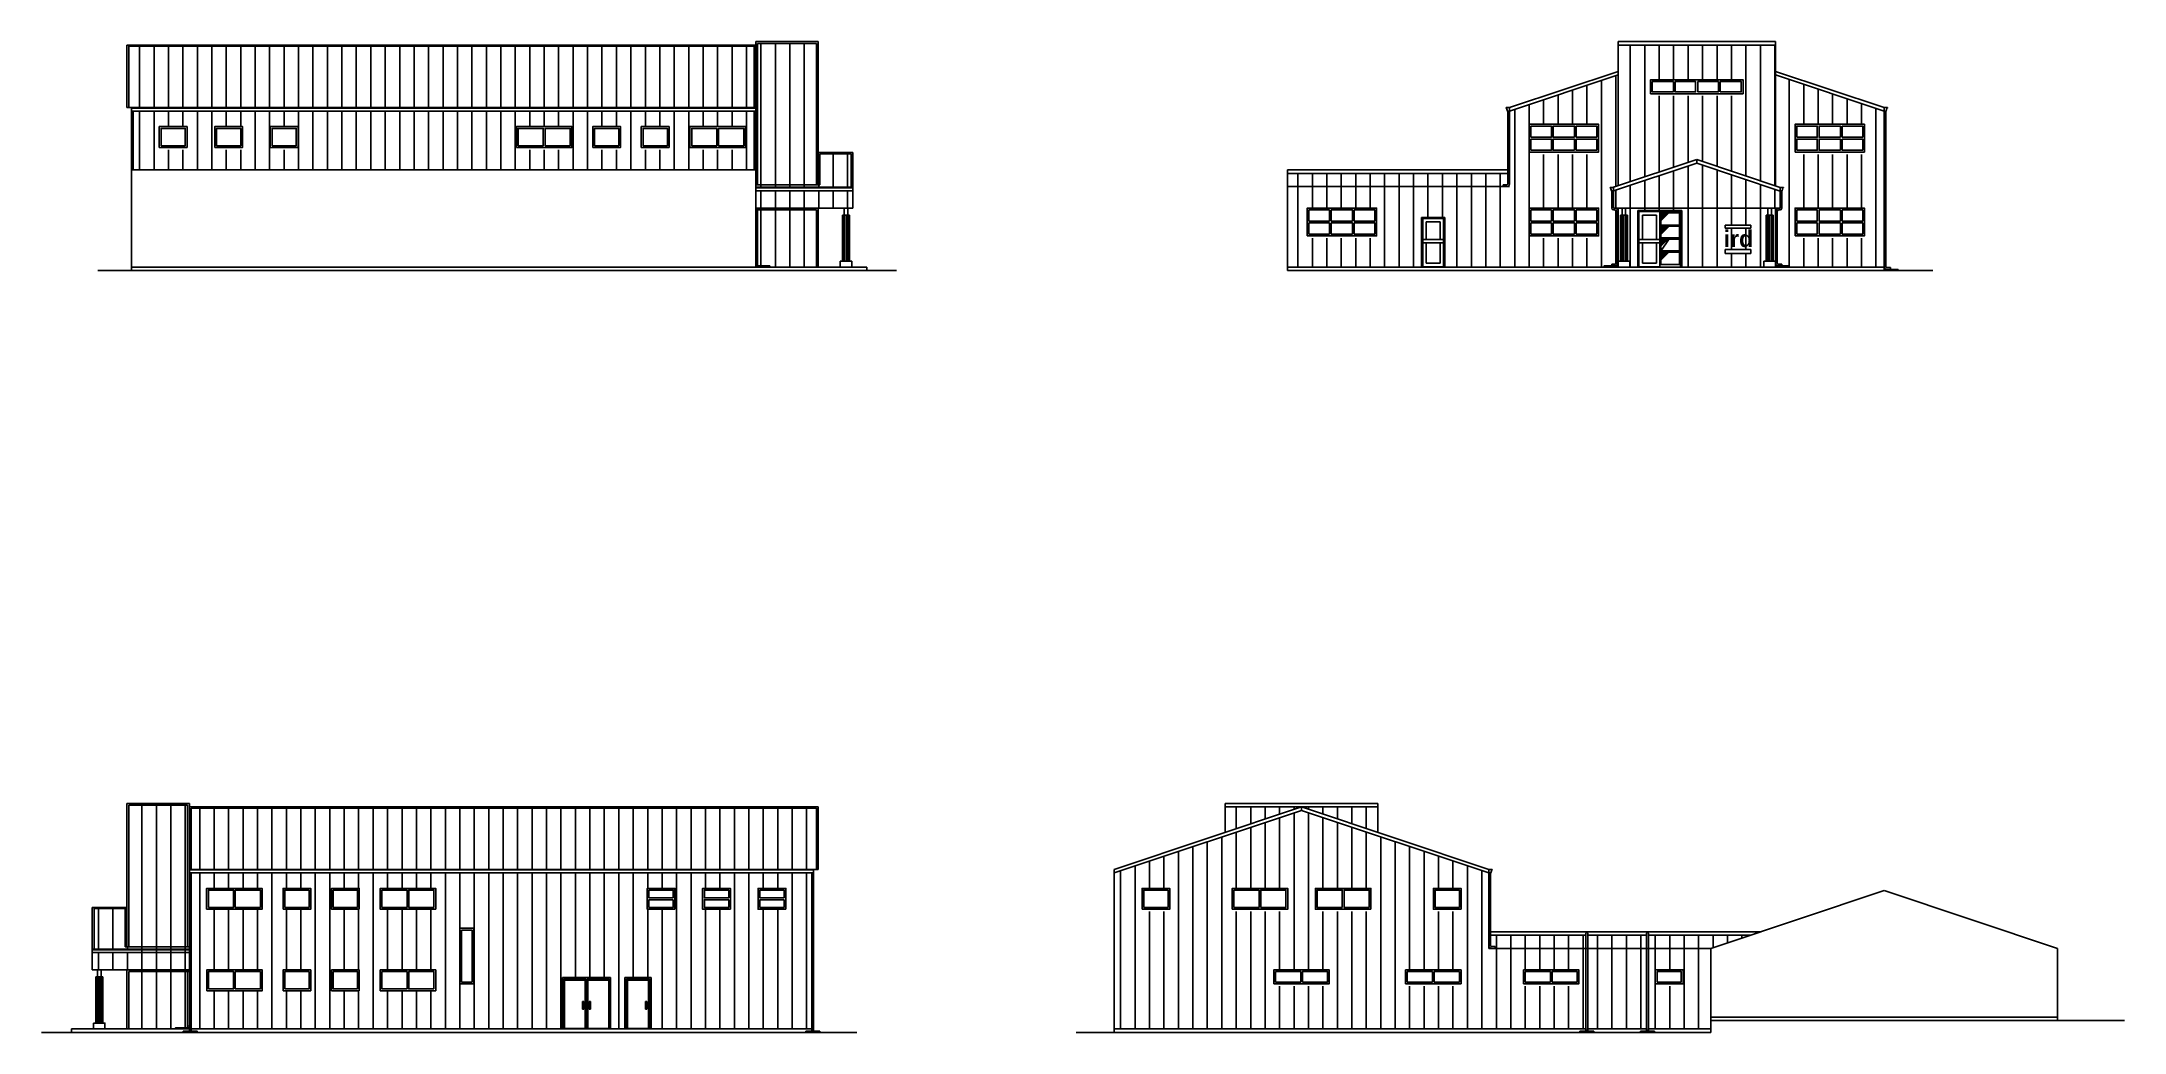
# Model space of a CAD drawing. Header units: inches. Extents: x 109 to 3712, y 122 to 1836.
import ezdxf

# ---------------------------------------------------------------- set-up
doc = ezdxf.new("R2010")
doc.units = ezdxf.units.IN
doc.header["$LTSCALE"] = 96
doc.header["$MEASUREMENT"] = 0
doc.linetypes.add('HIDDEN', pattern=[0.375, 0.25, -0.125])
for name, color, linetype in [('Arch_Detail_Door', 140, 'CONTINUOUS'), ('Elevation_Cladding', 150, 'CONTINUOUS'), ('Elevation_Flashing', 131, 'CONTINUOUS'), ('Elevation_GB', 41, 'CONTINUOUS'), ('Elevation_Post', 20, 'CONTINUOUS'), ('Elevation_Trim', 1, 'CONTINUOUS'), ('Floor_Plan_Downspout', 21, 'CONTINUOUS'), ('Floor_Plan_SplashGuard', 22, 'CONTINUOUS'), ('LAYER251A', 251, 'CONTINUOUS'), ('WALLS', 71, 'CONTINUOUS')]:
    doc.layers.add(name, color=color, linetype=linetype)
doc.styles.add('SANSSERIFBOLD', font='sanssb__.ttf')
pattern_1 = [(90, (2382.15, 833.675), (-25, 2e-15), [])]
pattern_2 = [(90, (1003.11, 2151.546), (-25, 2e-15), [])]
pattern_3 = [(90, (2675.38, 1862.413), (-25, 2e-15), [])]

msp = doc.modelspace()

# ---------------------------------------------------------------- hatches: boundary and pattern name
at = {"layer": 'Elevation_Cladding'}
h = msp.add_hatch(dxfattribs=at)
h.set_pattern_fill('LINE,_O', color=256, scale=200, angle=90)
h.set_pattern_definition(pattern_2)
h.paths.add_polyline_path([(259.3, 1827.9), (1341.3, 1827.9), (1341.3, 1721.9), (259.3, 1721.9)])
h = msp.add_hatch(dxfattribs=at)
h.set_pattern_fill('LINE,_O', color=256, scale=200, angle=90)
h.set_pattern_definition(pattern_2)
h.paths.add_polyline_path([(1449.3, 1832.9), (1347.3, 1832.9), (1347.3, 1587.9), (1449.3, 1587.9)])
h = msp.add_hatch(dxfattribs=at)
h.set_pattern_fill('LINE,_O', color=256, scale=200, angle=90)
h.set_pattern_definition(pattern_1)
h.paths.add_polyline_path([(3108.2, 1829.9), (2836.2, 1829.9), (2836.2, 1586.5), (2972.1, 1631.8), (3108.2, 1586.4)])
h.paths.add_polyline_path([(3052.2, 1769.9), (3052.2, 1745.9), (3052.2, 1741.9), (2892.2, 1741.9), (2892.2, 1745.9), (2892.2, 1769.9)], flags=16)
h.paths.add_polyline_path([(3009.7, 1766.9), (3009.7, 1748.9), (2974.2, 1748.9), (2974.2, 1766.9)], flags=0)
h.paths.add_polyline_path([(3012.7, 1766.9), (3049.2, 1766.9), (3049.2, 1748.9), (3012.7, 1748.9)], flags=0)
h.paths.add_polyline_path([(2970.2, 1766.9), (2970.2, 1748.9), (2934.7, 1748.9), (2934.7, 1766.9)], flags=0)
h.paths.add_polyline_path([(2931.7, 1766.9), (2931.7, 1748.9), (2895.2, 1748.9), (2895.2, 1766.9)], flags=0)
h = msp.add_hatch(dxfattribs=at)
h.set_pattern_fill('LINE,_O', color=256, scale=200, angle=90)
h.set_pattern_definition(pattern_1)
h.paths.add_polyline_path([(2836.2, 1778.2), (2648.2, 1715.6), (2648.2, 1613.9), (2648.2, 1607.9), (2648.2, 1585.1), (2264.2, 1585.1), (2264.2, 1445.9), (2496.2, 1445.9), (2496.2, 1531.9), (2536.2, 1531.9), (2536.2, 1445.9), (2811.9, 1445.9), (2811.9, 1447.9), (2825.1, 1447.9), (2825.1, 1450.9), (2831.1, 1450.9, 0.414214), (2833.1, 1452.9), (2833.1, 1541.9, 0.414214), (2830.1, 1544.9), (2828.1, 1544.9, -0.414214), (2825.1, 1547.9), (2825.1, 1577.7), (2824.6, 1577.7), (2823.1, 1582.8), (2822.1, 1582.8), (2822.1, 1583.8), (2827.9, 1583.8), (2836.2, 1586.5)])
h.paths.add_polyline_path([(2802.2, 1692.9), (2802.2, 1644.9), (2802.2, 1640.9), (2682.2, 1640.9), (2682.2, 1644.9), (2682.2, 1692.9)], flags=16)
h.paths.add_polyline_path([(2799.2, 1689.9), (2799.2, 1670.4), (2763.7, 1670.4), (2763.7, 1689.9)], flags=0)
h.paths.add_polyline_path([(2760.7, 1689.9), (2760.7, 1670.4), (2723.7, 1670.4), (2723.7, 1689.9)], flags=0)
h.paths.add_polyline_path([(2799.2, 1667.4), (2799.2, 1647.9), (2763.7, 1647.9), (2763.7, 1667.4)], flags=0)
h.paths.add_polyline_path([(2760.7, 1667.4), (2760.7, 1647.9), (2723.7, 1647.9), (2723.7, 1667.4)], flags=0)
h.paths.add_polyline_path([(2720.7, 1689.9), (2720.7, 1670.4), (2685.2, 1670.4), (2685.2, 1689.9)], flags=0)
h.paths.add_polyline_path([(2720.7, 1667.4), (2720.7, 1647.9), (2685.2, 1647.9), (2685.2, 1667.4)], flags=0)
h.paths.add_polyline_path([(2802.2, 1547.9), (2802.2, 1499.9), (2802.2, 1495.9), (2682.2, 1495.9), (2682.2, 1499.9), (2682.2, 1547.9)], flags=16)
h.paths.add_polyline_path([(2799.2, 1544.9), (2799.2, 1525.4), (2763.7, 1525.4), (2763.7, 1544.9)], flags=0)
h.paths.add_polyline_path([(2760.7, 1544.9), (2760.7, 1525.4), (2723.7, 1525.4), (2723.7, 1544.9)], flags=0)
h.paths.add_polyline_path([(2720.7, 1544.9), (2720.7, 1525.4), (2685.2, 1525.4), (2685.2, 1544.9)], flags=0)
h.paths.add_polyline_path([(2799.2, 1522.4), (2799.2, 1502.9), (2763.7, 1502.9), (2763.7, 1522.4)], flags=0)
h.paths.add_polyline_path([(2760.7, 1522.4), (2760.7, 1502.9), (2723.7, 1502.9), (2723.7, 1522.4)], flags=0)
h.paths.add_polyline_path([(2720.7, 1522.4), (2720.7, 1502.9), (2685.2, 1502.9), (2685.2, 1522.4)], flags=0)
h.paths.add_polyline_path([(2418.2, 1547.9), (2418.2, 1499.9), (2418.2, 1495.9), (2298.2, 1495.9), (2298.2, 1499.9), (2298.2, 1547.9)], flags=16)
h.paths.add_polyline_path([(2415.2, 1544.9), (2415.2, 1525.4), (2379.7, 1525.4), (2379.7, 1544.9)], flags=0)
h.paths.add_polyline_path([(2415.2, 1522.4), (2415.2, 1502.9), (2379.7, 1502.9), (2379.7, 1522.4)], flags=0)
h.paths.add_polyline_path([(2376.7, 1544.9), (2376.7, 1525.4), (2339.7, 1525.4), (2339.7, 1544.9)], flags=0)
h.paths.add_polyline_path([(2376.7, 1522.4), (2376.7, 1502.9), (2339.7, 1502.9), (2339.7, 1522.4)], flags=0)
h.paths.add_polyline_path([(2336.7, 1544.9), (2336.7, 1525.4), (2301.2, 1525.4), (2301.2, 1544.9)], flags=0)
h.paths.add_polyline_path([(2336.7, 1522.4), (2336.7, 1502.9), (2301.2, 1502.9), (2301.2, 1522.4)], flags=0)
h.paths.add_polyline_path([(2648.2, 1607.9), (2264.2, 1607.9), (2264.2, 1585.1), (2648.2, 1585.1)], flags=16)
h = msp.add_hatch(dxfattribs=at)
h.set_pattern_fill('LINE,_O', color=256, scale=200, angle=90)
h.set_pattern_definition(pattern_1)
h.paths.add_polyline_path([(3296.2, 1715.6), (3108.2, 1778.2), (3108.2, 1568.4), (3116.2, 1565.8), (3122.2, 1565.8), (3122.2, 1564.8), (3121.2, 1564.8), (3119.8, 1559.7), (3119.2, 1559.7), (3119.2, 1541.9, -0.414214), (3116.2, 1538.9), (3114.2, 1538.9, 0.414214), (3111.2, 1535.9), (3111.2, 1452.9, 0.414214), (3113.2, 1450.9), (3119.2, 1450.9), (3119.2, 1447.9), (3132.2, 1447.9), (3132.2, 1445.9), (3296.2, 1445.9)])
h.paths.add_polyline_path([(3262.2, 1547.9), (3262.2, 1499.9), (3262.2, 1495.9), (3142.2, 1495.9), (3142.2, 1499.9), (3142.2, 1547.9)], flags=16)
h.paths.add_polyline_path([(3220.7, 1544.9), (3220.7, 1525.4), (3183.7, 1525.4), (3183.7, 1544.9)], flags=0)
h.paths.add_polyline_path([(3223.7, 1544.9), (3259.2, 1544.9), (3259.2, 1525.4), (3223.7, 1525.4)], flags=0)
h.paths.add_polyline_path([(3180.7, 1544.9), (3180.7, 1525.4), (3145.2, 1525.4), (3145.2, 1544.9)], flags=0)
h.paths.add_polyline_path([(3142.2, 1640.9), (3142.2, 1644.9), (3142.2, 1692.9), (3262.2, 1692.9), (3262.2, 1644.9), (3262.2, 1640.9)], flags=16)
h.paths.add_polyline_path([(3220.7, 1522.4), (3220.7, 1502.9), (3183.7, 1502.9), (3183.7, 1522.4)], flags=0)
h.paths.add_polyline_path([(3183.7, 1647.9), (3183.7, 1667.4), (3220.7, 1667.4), (3220.7, 1647.9)], flags=0)
h.paths.add_polyline_path([(3223.7, 1522.4), (3259.2, 1522.4), (3259.2, 1502.9), (3223.7, 1502.9)], flags=0)
h.paths.add_polyline_path([(3223.7, 1647.9), (3223.7, 1667.4), (3259.2, 1667.4), (3259.2, 1647.9)], flags=0)
h.paths.add_polyline_path([(3180.7, 1522.4), (3180.7, 1502.9), (3145.2, 1502.9), (3145.2, 1522.4)], flags=0)
h.paths.add_polyline_path([(3180.7, 1647.9), (3145.2, 1647.9), (3145.2, 1667.4), (3180.7, 1667.4)], flags=0)
h.paths.add_polyline_path([(3183.7, 1670.4), (3183.7, 1689.9), (3220.7, 1689.9), (3220.7, 1670.4)], flags=0)
h.paths.add_polyline_path([(3223.7, 1670.4), (3223.7, 1689.9), (3259.2, 1689.9), (3259.2, 1670.4)], flags=0)
h.paths.add_polyline_path([(3180.7, 1670.4), (3145.2, 1670.4), (3145.2, 1689.9), (3180.7, 1689.9)], flags=0)
h = msp.add_hatch(dxfattribs=at)
h.set_pattern_fill('LINE,_O', color=256, scale=200, angle=90)
h.set_pattern_definition(pattern_2)
h.paths.add_polyline_path([(1341.3, 1715.9), (267.3, 1715.9), (267.3, 1613.9), (1342.8, 1613.9, -0.414214), (1341.3, 1615.4)])
h.paths.add_polyline_path([(930.1, 1652.9), (930.1, 1688.9), (1026.1, 1688.9), (1026.1, 1652.9), (1026.1, 1648.9), (930.1, 1648.9)], flags=16)
h.paths.add_polyline_path([(933.1, 1655.9), (933.1, 1685.9), (976.6, 1685.9), (976.6, 1655.9)], flags=0)
h.paths.add_polyline_path([(552.3, 1648.9), (504.3, 1648.9), (504.3, 1652.9), (504.3, 1688.9), (552.3, 1688.9), (552.3, 1652.9)], flags=16)
h.paths.add_polyline_path([(549.3, 1655.9), (507.3, 1655.9), (507.3, 1685.9), (549.3, 1685.9)], flags=0)
h.paths.add_polyline_path([(979.6, 1655.9), (979.6, 1685.9), (1023.1, 1685.9), (1023.1, 1655.9)], flags=0)
h.paths.add_polyline_path([(456.3, 1648.9), (408.3, 1648.9), (408.3, 1652.9), (408.3, 1688.9), (456.3, 1688.9), (456.3, 1652.9)], flags=16)
h.paths.add_polyline_path([(453.3, 1655.9), (411.3, 1655.9), (411.3, 1685.9), (453.3, 1685.9)], flags=0)
h.paths.add_polyline_path([(1062.2, 1652.9), (1062.2, 1688.9), (1110.2, 1688.9), (1110.2, 1652.9), (1110.2, 1648.9), (1062.2, 1648.9)], flags=16)
h.paths.add_polyline_path([(1065.2, 1655.9), (1065.2, 1685.9), (1107.2, 1685.9), (1107.2, 1655.9)], flags=0)
h.paths.add_polyline_path([(360.3, 1648.9), (312.3, 1648.9), (312.3, 1652.9), (312.3, 1688.9), (360.3, 1688.9), (360.3, 1652.9)], flags=16)
h.paths.add_polyline_path([(357.3, 1655.9), (315.3, 1655.9), (315.3, 1685.9), (357.3, 1685.9)], flags=0)
h.paths.add_polyline_path([(1146.2, 1652.9), (1146.2, 1688.9), (1194.2, 1688.9), (1194.2, 1652.9), (1194.2, 1648.9), (1146.2, 1648.9)], flags=16)
h.paths.add_polyline_path([(1149.2, 1655.9), (1149.2, 1685.9), (1191.2, 1685.9), (1191.2, 1655.9)], flags=0)
h.paths.add_polyline_path([(1230.3, 1652.9), (1230.3, 1688.9), (1326.3, 1688.9), (1326.3, 1652.9), (1326.3, 1648.9), (1230.3, 1648.9)], flags=16)
h.paths.add_polyline_path([(1233.3, 1655.9), (1233.3, 1685.9), (1276.8, 1685.9), (1276.8, 1655.9)], flags=0)
h.paths.add_polyline_path([(1279.8, 1655.9), (1279.8, 1685.9), (1323.3, 1685.9), (1323.3, 1655.9)], flags=0)
h = msp.add_hatch(dxfattribs=at)
h.set_pattern_fill('LINE,_O', color=256, scale=200, angle=90)
h.set_pattern_definition(pattern_2)
h.paths.add_polyline_path([(1455.3, 1587.9), (1452.3, 1587.9), (1344.3, 1587.9), (1344.3, 1583.9), (1509.3, 1583.9), (1509.3, 1641.9), (1455.3, 1641.9)])
h = msp.add_hatch(dxfattribs=at)
h.set_pattern_fill('LINE,_O', color=256, scale=200, angle=90)
h.set_pattern_definition(pattern_1)
h.paths.add_polyline_path([(2972.1, 1625.5), (2828.2, 1577.6), (2828.2, 1547.9), (3116.2, 1547.9), (3116.2, 1577.4)])
h = msp.add_hatch(dxfattribs=at)
h.set_pattern_fill('LINE,_O', color=256, scale=200, angle=90)
h.set_pattern_definition(pattern_2)
h.paths.add_polyline_path([(1512.3, 1547.9), (1512.3, 1577.9), (1344.3, 1577.9), (1344.3, 1547.9)])
h = msp.add_hatch(dxfattribs=at)
h.set_pattern_fill('LINE,_O', color=256, scale=200, angle=90)
h.set_pattern_definition(pattern_2)
h.paths.add_polyline_path([(1347.3, 1544.9), (1347.3, 1449.4, -0.414214), (1345.8, 1447.9), (1368.3, 1447.9), (1368.3, 1445.9), (1449.3, 1445.9), (1449.3, 1544.9)])
h = msp.add_hatch(dxfattribs=at)
h.set_pattern_fill('LINE,_O', color=256, scale=200, angle=90)
h.set_pattern_definition(pattern_1)
h.paths.add_polyline_path([(3092.2, 1529.9), (3095.3, 1529.9), (3095.3, 1547.9), (2849.1, 1547.9), (2849.1, 1529.9), (2852.2, 1529.9), (2852.2, 1455.9), (2856.2, 1455.9), (2856.2, 1445.9), (2870.2, 1445.9), (2870.2, 1543.9), (2946.2, 1543.9), (2946.2, 1445.9), (3088.2, 1445.9), (3088.2, 1455.9), (3092.2, 1455.9)])
h.paths.add_polyline_path([(3021.1, 1518.3), (3065.9, 1518.3), (3065.9, 1513.4), (3021.1, 1513.4)], flags=16)
h.paths.add_polyline_path([(3021.5, 1476.3), (3065.9, 1476.3), (3065.9, 1469.5), (3021.5, 1469.5)], flags=16)
h.paths.add_polyline_path([(3011, 1472.2), (3076.4, 1472.2), (3076.4, 1516.8), (3011, 1516.8)], flags=24)
h = msp.add_hatch(dxfattribs=at)
h.set_pattern_fill('LINE,_O', color=256, scale=200, angle=90)
h.set_pattern_definition(pattern_1)
h.paths.add_polyline_path([(361.3, 515), (259.3, 515), (259.3, 252), (361.3, 252)])
h = msp.add_hatch(dxfattribs=at)
h.set_pattern_fill('LINE,_O', color=256, scale=200, angle=90)
h.set_pattern_definition(pattern_1)
h.paths.add_polyline_path([(1449.3, 510), (367.3, 510), (367.3, 404), (1449.3, 404)])
h = msp.add_hatch(dxfattribs=at)
h.set_pattern_fill('LINE,_O', color=256, scale=200, angle=90)
h.set_pattern_definition(pattern_3)
h.paths.add_polyline_path([(2612.4, 267.3), (2612.4, 290), (2612.4, 296), (2612.4, 397.7), (2288.4, 505.7), (1964.4, 397.7), (1964.4, 128), (2996.4, 128), (2996.4, 267.3)])
h.paths.add_polyline_path([(2900.4, 206), (2900.4, 230), (2948.4, 230), (2948.4, 206), (2948.4, 202), (2900.4, 202)], flags=16)
h.paths.add_polyline_path([(2768.4, 206), (2768.4, 202), (2672.4, 202), (2672.4, 206), (2672.4, 230), (2768.4, 230)], flags=16)
h.paths.add_polyline_path([(2903.4, 209), (2903.4, 227), (2945.4, 227), (2945.4, 209)], flags=0)
h.paths.add_polyline_path([(2765.4, 209), (2721.9, 209), (2675.4, 209), (2675.4, 227), (2718.9, 227), (2765.4, 227)], flags=0)
h.paths.add_polyline_path([(2564.4, 206), (2564.4, 202), (2468.4, 202), (2468.4, 206), (2468.4, 230), (2564.4, 230)], flags=16)
h.paths.add_polyline_path([(2561.4, 209), (2517.9, 209), (2471.4, 209), (2471.4, 227), (2514.9, 227), (2561.4, 227)], flags=0)
h.paths.add_polyline_path([(2564.4, 331), (2516.4, 331), (2516.4, 335), (2516.4, 371), (2564.4, 371), (2564.4, 335)], flags=16)
h.paths.add_polyline_path([(2561.4, 338), (2519.4, 338), (2519.4, 368), (2561.4, 368)], flags=0)
h.paths.add_polyline_path([(2408.4, 331), (2312.4, 331), (2312.4, 335), (2312.4, 371), (2408.4, 371), (2408.4, 335)], flags=16)
h.paths.add_polyline_path([(2405.4, 338), (2361.9, 338), (2315.4, 338), (2315.4, 368), (2358.9, 368), (2405.4, 368)], flags=0)
h.paths.add_polyline_path([(2336.4, 206), (2336.4, 202), (2240.4, 202), (2240.4, 206), (2240.4, 230), (2336.4, 230)], flags=16)
h.paths.add_polyline_path([(2333.4, 209), (2289.9, 209), (2243.4, 209), (2243.4, 227), (2286.9, 227), (2333.4, 227)], flags=0)
h.paths.add_polyline_path([(2264.4, 331), (2168.4, 331), (2168.4, 335), (2168.4, 371), (2264.4, 371), (2264.4, 335)], flags=16)
h.paths.add_polyline_path([(2261.4, 338), (2217.9, 338), (2171.4, 338), (2171.4, 368), (2214.9, 368), (2261.4, 368)], flags=0)
h.paths.add_polyline_path([(2060.4, 331), (2012.4, 331), (2012.4, 335), (2012.4, 371), (2060.4, 371), (2060.4, 335)], flags=16)
h.paths.add_polyline_path([(2057.4, 338), (2015.4, 338), (2015.4, 368), (2057.4, 368)], flags=0)
h.paths.add_polyline_path([(2996.4, 267.3), (3064.7, 290), (2612.4, 290), (2612.4, 267.3)])
h = msp.add_hatch(dxfattribs=at)
h.set_pattern_fill('LINE,_O', color=256, scale=200, angle=90)
h.set_pattern_definition(pattern_3)
h.paths.add_polyline_path([(2288.4, 512), (2420.4, 468), (2420.4, 512)])
h.paths.add_polyline_path([(2156.4, 512), (2156.4, 468), (2288.4, 512)])
h = msp.add_hatch(dxfattribs=at)
h.set_pattern_fill('LINE,_O', color=256, scale=200, angle=90)
h.set_pattern_definition(pattern_1)
h.paths.add_polyline_path([(367.3, 398), (367.3, 128), (1009.8, 128), (1009.8, 216.8), (1093, 216.8), (1093, 128), (1117.8, 128), (1117.8, 216.8), (1163, 216.8), (1163, 128), (1441.3, 128), (1441.3, 398)])
h.paths.add_polyline_path([(856.3, 302), (856.3, 206), (832.3, 206), (832.3, 302)], flags=16)
h.paths.add_polyline_path([(853.3, 299), (853.3, 209), (835.3, 209), (835.3, 299)], flags=0)
h.paths.add_polyline_path([(790.4, 335), (694.4, 335), (694.4, 371), (790.4, 371)], flags=16)
h.paths.add_polyline_path([(787.4, 338), (743.9, 338), (743.9, 368), (787.4, 368)], flags=0)
h.paths.add_polyline_path([(740.9, 338), (697.4, 338), (697.4, 368), (740.9, 368)], flags=0)
h.paths.add_polyline_path([(790.4, 230), (790.4, 194), (694.4, 194), (694.4, 230)], flags=16)
h.paths.add_polyline_path([(787.4, 227), (787.4, 197), (743.9, 197), (743.9, 227)], flags=0)
h.paths.add_polyline_path([(740.9, 227), (740.9, 197), (697.4, 197), (697.4, 227)], flags=0)
h.paths.add_polyline_path([(658.3, 335), (610.3, 335), (610.3, 371), (658.3, 371)], flags=16)
h.paths.add_polyline_path([(655.3, 338), (613.3, 338), (613.3, 368), (655.3, 368)], flags=0)
h.paths.add_polyline_path([(658.3, 230), (658.3, 194), (610.3, 194), (610.3, 230)], flags=16)
h.paths.add_polyline_path([(655.3, 227), (655.3, 197), (613.3, 197), (613.3, 227)], flags=0)
h.paths.add_polyline_path([(574.3, 335), (526.3, 335), (526.3, 371), (574.3, 371)], flags=16)
h.paths.add_polyline_path([(571.3, 338), (529.3, 338), (529.3, 368), (571.3, 368)], flags=0)
h.paths.add_polyline_path([(1156.3, 335), (1156.3, 371), (1204.3, 371), (1204.3, 335)], flags=16)
h.paths.add_polyline_path([(1159.3, 338), (1159.3, 351.5), (1201.3, 351.5), (1201.3, 338)], flags=0)
h.paths.add_polyline_path([(1159.3, 354.5), (1159.3, 368), (1201.3, 368), (1201.3, 354.5)], flags=0)
h.paths.add_polyline_path([(574.3, 230), (574.3, 194), (526.3, 194), (526.3, 230)], flags=16)
h.paths.add_polyline_path([(571.3, 227), (571.3, 197), (529.3, 197), (529.3, 227)], flags=0)
h.paths.add_polyline_path([(490.2, 335), (394.2, 335), (394.2, 371), (490.2, 371)], flags=16)
h.paths.add_polyline_path([(487.2, 338), (443.7, 338), (443.7, 368), (487.2, 368)], flags=0)
h.paths.add_polyline_path([(490.3, 230), (490.3, 194), (394.3, 194), (394.3, 230)], flags=16)
h.paths.add_polyline_path([(487.3, 227), (487.3, 197), (443.8, 197), (443.8, 227)], flags=0)
h.paths.add_polyline_path([(1252.3, 335), (1252.3, 371), (1300.3, 371), (1300.3, 335)], flags=16)
h.paths.add_polyline_path([(1255.3, 338), (1255.3, 351.5), (1297.3, 351.5), (1297.3, 338)], flags=0)
h.paths.add_polyline_path([(1255.3, 354.5), (1255.3, 368), (1297.3, 368), (1297.3, 354.5)], flags=0)
h.paths.add_polyline_path([(440.7, 338), (397.2, 338), (397.2, 368), (440.7, 368)], flags=0)
h.paths.add_polyline_path([(440.8, 227), (440.8, 197), (397.3, 197), (397.3, 227)], flags=0)
h.paths.add_polyline_path([(1348.3, 335), (1348.3, 371), (1396.3, 371), (1396.3, 335)], flags=16)
h.paths.add_polyline_path([(1351.3, 338), (1351.3, 351.5), (1393.3, 351.5), (1393.3, 338)], flags=0)
h.paths.add_polyline_path([(1351.3, 354.5), (1351.3, 368), (1393.3, 368), (1393.3, 354.5)], flags=0)
h = msp.add_hatch(dxfattribs=at)
h.set_pattern_fill('LINE,_O', color=256, scale=200, angle=90)
h.set_pattern_definition([(90, (2382.15, 851.675), (-25, 2e-15), [])])
h.paths.add_polyline_path([(199.3, 336), (199.3, 266), (364.3, 266), (364.3, 270), (256.3, 270), (253.3, 270), (253.3, 336)])
h = msp.add_hatch(dxfattribs=at)
h.set_pattern_fill('LINE,_O', color=256, scale=200, angle=90)
h.set_pattern_definition([(90, (2382.15, 839.675), (-25, 2e-15), [])])
h.paths.add_polyline_path([(364.3, 230), (364.3, 260), (196.3, 260), (196.3, 230)])
h = msp.add_hatch(dxfattribs=at)
h.set_pattern_fill('LINE,_O', color=256, scale=200, angle=90)
h.set_pattern_definition(pattern_1)
h.paths.add_polyline_path([(361.3, 233), (259.3, 233), (259.3, 128), (340.3, 128), (340.3, 130), (362.8, 130, -0.414214), (361.3, 131.5)])

# ---------------------------------------------------------------- linework, layer by layer
at = {"layer": 'Arch_Detail_Door'}
for p, q in [((2496.2, 1531.9), (2496.2, 1445.9)), ((2536.2, 1531.9), (2496.2, 1531.9)), ((2534.2, 1529.9), (2534.2, 1529.9)), ((2534.2, 1445.9), (2534.2, 1529.9)), ((2534.2, 1445.9), (2534.2, 1529.9)), ((2536.2, 1445.9), (2536.2, 1531.9)), ((2870.2, 1543.9), (2870.2, 1445.9)), ((2946.2, 1543.9), (2870.2, 1543.9)), ((2944.2, 1541.9), (2908.2, 1541.9)), ((2908.2, 1445.9), (2908.2, 1541.9)), ((2942.2, 1539.9), (2910.2, 1539.9)), ((2910.2, 1539.9), (2910.2, 1518.6)), ((2942.2, 1518.6), (2910.2, 1518.6)), ((2910.2, 1516.6), (2910.2, 1496.3)), ((2942.2, 1516.6), (2910.2, 1516.6)), ((2942.2, 1518.6), (2942.2, 1539.9)), ((2942.2, 1496.3), (2942.2, 1516.6)), ((2944.2, 1445.9), (2944.2, 1541.9)), ((2946.2, 1445.9), (2946.2, 1543.9)), ((2942.2, 1496.3), (2910.2, 1496.3)), ((2910.2, 1494.3), (2910.2, 1473.9)), ((2942.2, 1494.3), (2910.2, 1494.3)), ((2942.2, 1473.9), (2942.2, 1494.3)), ((2496.2, 1445.9), (2536.2, 1445.9)), ((2498.2, 1446.6), (2498.2, 1445.9)), ((2534.2, 1445.9), (2534.2, 1446.6)), ((2870.2, 1445.9), (2944.2, 1445.9)), ((2872.2, 1446.6), (2872.2, 1445.9)), ((2908.2, 1445.9), (2908.2, 1446.6)), ((2946.2, 1445.9), (2909.2, 1445.9)), ((2942.2, 1473.9), (2910.2, 1473.9)), ((2910.2, 1471.9), (2910.2, 1450.6)), ((2942.2, 1471.9), (2910.2, 1471.9)), ((2942.2, 1450.6), (2910.2, 1450.6)), ((2942.2, 1450.6), (2942.2, 1471.9)), ((1009.8, 216.8), (1009.8, 128)), ((1009.8, 216.8), (1093, 216.8)), ((1093, 216.8), (1093, 128)), ((1117.8, 216.8), (1117.8, 128)), ((1117.8, 216.8), (1163, 216.8)), ((1163, 216.8), (1163, 128)), ((1012.3, 214.3), (1012.3, 128)), ((1012.3, 214.3), (1050.2, 214.3)), ((1050.2, 214.3), (1050.2, 128)), ((1052.7, 214.3), (1052.7, 128)), ((1052.7, 214.3), (1090.5, 214.3)), ((1090.5, 214.3), (1090.5, 128)), ((1120.3, 214.3), (1120.3, 128)), ((1120.3, 214.3), (1160.5, 214.3)), ((1160.5, 214.3), (1160.5, 128)), ((1009.8, 128), (1012.3, 128)), ((1090.5, 128), (1093, 128)), ((1117.8, 128), (1120.3, 128)), ((1160.5, 128), (1163, 128))]:
    msp.add_line(p, q, dxfattribs=at)
at = {"layer": 'Arch_Detail_Door', "color": 11}
for p, q in [((2498.2, 1529.9), (2498.2, 1446.6)), ((2534.2, 1529.9), (2498.2, 1529.9)), ((2528.2, 1523.9), (2504.2, 1523.9)), ((2504.2, 1523.9), (2504.2, 1493.9)), ((2528.2, 1493.9), (2528.2, 1523.9)), ((2534.2, 1446.6), (2534.2, 1529.9)), ((2872.2, 1541.9), (2872.2, 1446.6)), ((2908.2, 1541.9), (2872.2, 1541.9)), ((2902.2, 1535.9), (2878.2, 1535.9)), ((2878.2, 1535.9), (2878.2, 1493.9)), ((2902.2, 1493.9), (2902.2, 1535.9)), ((2908.2, 1446.6), (2908.2, 1541.9)), ((2498.2, 1493.9), (2534.2, 1493.9)), ((2498.2, 1487.9), (2534.2, 1487.9)), ((2504.2, 1487.9), (2504.2, 1452.6)), ((2528.2, 1452.6), (2528.2, 1487.9)), ((2872.2, 1493.9), (2908.2, 1493.9)), ((2872.2, 1487.9), (2908.2, 1487.9)), ((2878.2, 1487.9), (2878.2, 1452.6)), ((2902.2, 1452.6), (2902.2, 1487.9)), ((2498.2, 1446.6), (2534.2, 1446.6)), ((2504.2, 1452.6), (2528.2, 1452.6)), ((2872.2, 1446.6), (2908.2, 1446.6)), ((2878.2, 1452.6), (2902.2, 1452.6)), ((1013.2, 212), (1013.2, 128.8)), ((1013.2, 212), (1049.2, 212)), ((1049.2, 128.8), (1049.2, 212)), ((1053.7, 128.8), (1053.7, 212)), ((1089.7, 212), (1053.7, 212)), ((1089.7, 212), (1089.7, 128.8)), ((1122.4, 212), (1122.4, 128.8)), ((1122.4, 212), (1158.4, 212)), ((1158.4, 128.8), (1158.4, 212)), ((1044.3, 161.9), (1044.3, 175.2)), ((1044.3, 175.2), (1046.6, 175.2)), ((1046.6, 161.9), (1044.3, 161.9)), ((1046.6, 175.2), (1046.6, 161.9)), ((1056.2, 175.2), (1056.2, 161.9)), ((1058.5, 175.2), (1056.2, 175.2)), ((1056.2, 161.9), (1058.5, 161.9)), ((1058.5, 161.9), (1058.5, 175.2)), ((1153.6, 161.9), (1153.6, 175.2)), ((1153.6, 175.2), (1155.9, 175.2)), ((1155.9, 161.9), (1153.6, 161.9)), ((1155.9, 175.2), (1155.9, 161.9)), ((1013.2, 128.8), (1049.2, 128.8)), ((1089.7, 128.8), (1053.7, 128.8)), ((1122.4, 128.8), (1158.4, 128.8))]:
    msp.add_line(p, q, dxfattribs=at)
at = {"layer": 'Elevation_Cladding'}
for p in [(2828.2, 1577.6), (2972.1, 1631.8), (3116.2, 1577.4)]:
    msp.add_line(p, (2972.1, 1625.5), dxfattribs=at)
at = {"layer": 'Elevation_Cladding', "linetype": 'HIDDEN', "ltscale": 100}
for p, q in [((2648.2, 1613.9), (2648.2, 1607.9)), ((2264.2, 1585.1), (2648.2, 1585.1)), ((2612.4, 290), (2612.4, 267.3)), ((2612.4, 267.3), (2996.4, 267.3))]:
    msp.add_line(p, q, dxfattribs=at)
at = {"layer": 'Elevation_Flashing'}
for p, q in [((2648.2, 1721.9), (2642.2, 1721.9)), ((2642.2, 1721.9), (2642.2, 1720.9)), ((2642.2, 1720.9), (2643.2, 1720.9)), ((2643.2, 1720.9), (2644.7, 1715.9)), ((3296.2, 1721.9), (3302.2, 1721.9)), ((3301.2, 1720.9), (3299.8, 1715.9)), ((3302.2, 1720.9), (3301.2, 1720.9)), ((3302.2, 1721.9), (3302.2, 1720.9)), ((2828.1, 1583.8), (2822.1, 1583.8)), ((2822.1, 1583.8), (2822.1, 1582.8)), ((2822.1, 1582.8), (2823.1, 1582.8)), ((2823.1, 1582.8), (2824.6, 1577.7)), ((3116.2, 1583.8), (3122.2, 1583.8)), ((3121.2, 1582.8), (3119.8, 1577.7)), ((3122.2, 1582.8), (3121.2, 1582.8)), ((3122.2, 1583.8), (3122.2, 1582.8)), ((2612.4, 404), (2618.4, 404)), ((2617.4, 403), (2616, 398)), ((2618.4, 403), (2617.4, 403)), ((2618.4, 404), (2618.4, 403))]:
    msp.add_line(p, q, dxfattribs=at)
at = {"layer": 'Elevation_Flashing', "color": 71}
for p, q in [((2648.2, 1715.9), (2644.7, 1715.9)), ((3296.2, 1715.9), (3299.8, 1715.9)), ((2828.1, 1577.7), (2824.6, 1577.7)), ((3116.2, 1577.7), (3119.8, 1577.7)), ((2612.4, 398), (2616, 398))]:
    msp.add_line(p, q, dxfattribs=at)
at = {"layer": 'Elevation_GB'}
for p, q in [((1536.3, 1445.9), (264.3, 1445.9)), ((1536.3, 1445.9), (1536.3, 1439.9)), ((2264.2, 1445.9), (3296.2, 1445.9)), ((2264.2, 1445.9), (2264.2, 1439.9)), ((2264.2, 1439.9), (2264.2, 1445.9)), ((3296.2, 1439.9), (3296.2, 1445.9)), ((1587.9, 1439.9), (205.7, 1439.9)), ((2264.2, 1439.9), (3380.4, 1439.9)), ((108.7, 122), (1519.1, 122)), ((160.3, 128), (1444.3, 128)), ((160.3, 128), (160.3, 122)), ((364.3, 128), (364.3, 122)), ((2996.4, 122), (1898.2, 122)), ((1964.4, 122), (1964.4, 128)), ((2780.4, 128), (1964.4, 128)), ((2885.4, 128), (2783.4, 128)), ((2996.4, 128), (2888.4, 128)), ((3711.9, 142.5), (2996.4, 142.5)), ((2996.4, 122), (2996.4, 128))]:
    msp.add_line(p, q, dxfattribs=at)
at = {"layer": 'Elevation_Post'}
for p, q in [((1494.3, 1535.9), (1494.3, 1455.9)), ((1506.3, 1535.9), (1494.3, 1535.9)), ((1506.3, 1535.9), (1506.3, 1455.9)), ((2840.2, 1535.9), (2840.2, 1455.9)), ((2840.2, 1535.9), (2852.2, 1535.9)), ((2843, 1547.9), (2843, 1535.9)), ((2849.1, 1547.9), (2849.1, 1535.9)), ((2852.2, 1535.9), (2852.2, 1455.9)), ((3092.2, 1535.9), (3092.2, 1455.9)), ((3092.2, 1535.9), (3104.2, 1535.9)), ((3095.3, 1547.9), (3095.3, 1535.9)), ((3101.5, 1547.9), (3101.5, 1535.9)), ((3104.2, 1535.9), (3104.2, 1455.9)), ((2836.2, 1455.9), (2856.2, 1455.9)), ((2836.2, 1455.9), (2836.2, 1445.9)), ((2836.2, 1455.9), (2836.2, 1445.9)), ((2856.2, 1455.9), (2856.2, 1445.9)), ((3088.2, 1455.9), (3108.2, 1455.9)), ((3088.2, 1455.9), (3088.2, 1445.9)), ((3108.2, 1455.9), (3108.2, 1445.9)), ((202.3, 218), (202.3, 138)), ((202.3, 218), (214.3, 218)), ((214.3, 218), (214.3, 138))]:
    msp.add_line(p, q, dxfattribs=at)
at = {"layer": 'Elevation_Post', "color": 131}
for p, q in [((1495.3, 1535.9), (1495.3, 1455.9)), ((1497.3, 1535.9), (1497.3, 1455.9)), ((1500.3, 1535.9), (1500.3, 1455.9)), ((1503.3, 1535.9), (1503.3, 1455.9)), ((1505.3, 1535.9), (1505.3, 1455.9)), ((2841.2, 1535.9), (2841.2, 1455.9)), ((2843.2, 1535.9), (2843.2, 1455.9)), ((2846.2, 1535.9), (2846.2, 1455.9)), ((2849.2, 1535.9), (2849.2, 1455.9)), ((2851.2, 1535.9), (2851.2, 1455.9)), ((3093.2, 1535.9), (3093.2, 1455.9)), ((3095.2, 1535.9), (3095.2, 1455.9)), ((3098.2, 1535.9), (3098.2, 1455.9)), ((3101.2, 1535.9), (3101.2, 1455.9)), ((3103.2, 1535.9), (3103.2, 1455.9)), ((203.3, 218), (203.3, 138)), ((205.3, 218), (205.3, 138)), ((208.3, 218), (208.3, 138)), ((211.3, 218), (211.3, 138)), ((213.3, 218), (213.3, 138))]:
    msp.add_line(p, q, dxfattribs=at)
at = {"layer": 'Elevation_Post'}
for points in [[(1503.2, 1547.9), (1497.1, 1547.9), (1497.1, 1535.9), (1503.2, 1535.9)], [(1510.3, 1455.9), (1510.3, 1445.9), (1490.3, 1445.9), (1490.3, 1455.9)], [(205.4, 230), (211.5, 230), (211.5, 218), (205.4, 218)], [(198.3, 138), (198.3, 128), (218.3, 128), (218.3, 138)]]:
    msp.add_lwpolyline(points, close=True, dxfattribs=at)
at = {"layer": 'Elevation_Trim'}
for p, q in [((1341.3, 1827.9), (259.3, 1827.9)), ((259.3, 1827.9), (259.3, 1721.9)), ((1341.3, 1827.9), (1341.3, 1721.9)), ((1347.3, 1832.9), (1347.3, 1587.9)), ((1449.3, 1832.9), (1347.3, 1832.9)), ((1449.3, 1832.9), (1449.3, 1587.9)), ((3108.2, 1829.9), (2836.2, 1829.9)), ((2648.2, 1715.6), (2836.2, 1778.2)), ((3296.2, 1715.6), (3108.2, 1778.2)), ((1344.3, 1720.9), (264.3, 1720.9)), ((1344.3, 1715.9), (264.3, 1715.9)), ((1509.3, 1641.9), (1455.3, 1641.9)), ((1455.3, 1641.9), (1455.3, 1587.9)), ((1509.3, 1641.9), (1509.3, 1583.9)), ((1452.3, 1587.9), (1455.3, 1587.9)), ((2264.2, 1607.9), (2648.2, 1607.9)), ((2648.2, 1607.9), (2648.2, 1613.9)), ((1512.3, 1582.9), (1344.3, 1582.9)), ((1512.3, 1577.9), (1344.3, 1577.9)), ((1449.3, 1544.9), (1344.3, 1544.9)), ((1449.3, 1544.9), (1449.3, 1445.9)), ((259.3, 515), (259.3, 270)), ((259.3, 515), (361.3, 515)), ((361.3, 515), (361.3, 270)), ((367.3, 510), (1449.3, 510)), ((367.3, 510), (367.3, 404)), ((1449.3, 510), (1449.3, 404)), ((1964.4, 397.7), (2288.4, 505.7)), ((2420.4, 512), (2156.4, 512)), ((2288.4, 505.7), (2288.4, 512)), ((2612.4, 397.7), (2288.4, 505.7)), ((364.3, 403), (1444.3, 403)), ((364.3, 398), (1444.3, 398)), ((199.3, 336), (253.3, 336)), ((199.3, 336), (199.3, 266)), ((253.3, 336), (253.3, 270)), ((2612.4, 296), (2612.4, 290)), ((2780.4, 290), (2612.4, 290)), ((2885.4, 290), (2783.4, 290)), ((3064.7, 290), (2888.4, 290)), ((196.3, 265), (364.3, 265)), ((196.3, 260), (364.3, 260)), ((256.3, 270), (253.3, 270)), ((259.3, 227), (364.3, 227)), ((259.3, 227), (259.3, 128))]:
    msp.add_line(p, q, dxfattribs=at)
at = {"layer": 'Floor_Plan_Downspout', "color": 131}
for p, q in [((267.3, 1715.9), (267.3, 1615.4)), ((1341.3, 1715.9), (1341.3, 1615.4)), ((2645.2, 1613.9), (2645.2, 1715.9)), ((3299.2, 1446.9), (3299.2, 1715.9)), ((2825.1, 1547.9), (2825.1, 1577.7)), ((3119.2, 1547.9), (3119.2, 1577.7)), ((1347.3, 1544.9), (1347.3, 1449.4)), ((2830.1, 1544.9), (2828.1, 1544.9)), ((2833.1, 1452.9), (2833.1, 1541.9)), ((3111.2, 1452.9), (3111.2, 1541.9)), ((3114.2, 1544.9), (3116.2, 1544.9)), ((2831.1, 1450.9), (2825.1, 1450.9)), ((2825.1, 1447.9), (2825.1, 1450.9)), ((3113.2, 1450.9), (3119.2, 1450.9)), ((3119.2, 1447.9), (3119.2, 1450.9)), ((3301.2, 1444.9), (3307.2, 1444.9)), ((3307.2, 1441.9), (3307.2, 1444.9)), ((364.3, 398), (364.3, 125.5)), ((367.3, 398), (367.3, 125.5)), ((1441.3, 398), (1441.3, 125.5)), ((2615.4, 296), (2615.4, 398)), ((2780.4, 293), (2780.4, 125.5)), ((2783.4, 293), (2783.4, 125.5)), ((2885.4, 293), (2885.4, 125.5)), ((2888.4, 293), (2888.4, 125.5)), ((361.3, 227), (361.3, 131.5))]:
    msp.add_line(p, q, dxfattribs=at)
at = {"layer": 'Floor_Plan_Downspout', "color": 131, "linetype": 'HIDDEN', "ltscale": 10}
for p, q in [((2643.2, 1588.1), (2637.2, 1588.1)), ((2637.2, 1585.1), (2637.2, 1588.1)), ((2645.2, 1590.1), (2645.2, 1613.9)), ((2648.2, 1590.1), (2648.2, 1607.9)), ((2643.2, 1585.1), (2637.2, 1585.1)), ((2612.4, 272.3), (2612.4, 290)), ((2615.4, 272.3), (2615.4, 296)), ((2617.4, 270.3), (2623.4, 270.3)), ((2617.4, 267.3), (2623.4, 267.3)), ((2623.4, 267.3), (2623.4, 270.3))]:
    msp.add_line(p, q, dxfattribs=at)
at = {"layer": 'Floor_Plan_Downspout', "color": 131}
for centre in [(265.8, 1615.4), (1342.8, 1615.4), (1345.8, 1449.4), (362.8, 131.5), (365.8, 125.5), (1442.8, 125.5), (2781.9, 125.5), (2886.9, 125.5)]:
    msp.add_circle(centre, 1.5, dxfattribs=at)
at = {"layer": 'Floor_Plan_Downspout', "color": 131, "linetype": 'HIDDEN', "ltscale": 10}
for centre, radius, start, end in [((2643.2, 1590.1), 2, 270, 0), ((2643.2, 1590.1), 5, 270, 0), ((2617.4, 272.3), 5, 180, 270), ((2617.4, 272.3), 2, 180, 270)]:
    msp.add_arc(centre, radius, start, end, dxfattribs=at)
at = {"layer": 'Floor_Plan_Downspout', "color": 131}
for centre, radius, start, end in [((2828.1, 1547.9), 3, 180, 270), ((2830.1, 1541.9), 6, 0, 90), ((2830.1, 1541.9), 3, 0, 90), ((3114.2, 1541.9), 6, 90, 180), ((3114.2, 1541.9), 3, 90, 180), ((3116.2, 1547.9), 3, 270, 360), ((2831.1, 1452.9), 2, 270, 0), ((2831.1, 1452.9), 5, 270, 0), ((3113.2, 1452.9), 5, 180, 270), ((3113.2, 1452.9), 2, 180, 270), ((3301.2, 1446.9), 5, 180, 270), ((3301.2, 1446.9), 2, 180, 270), ((2781.9, 293), 1.5, 0, 180), ((2886.9, 293), 1.5, 0, 180)]:
    msp.add_arc(centre, radius, start, end, dxfattribs=at)
at = {"layer": 'Floor_Plan_SplashGuard', "color": 150}
for points in [[(1368.3, 1445.9), (1344.3, 1445.9), (1344.3, 1447.9), (1368.3, 1447.9)], [(2835.9, 1445.9), (2811.9, 1445.9), (2811.9, 1447.9), (2835.9, 1447.9)], [(3108.2, 1445.9), (3132.2, 1445.9), (3132.2, 1447.9), (3108.2, 1447.9)], [(3296.2, 1439.9), (3320.2, 1439.9), (3320.2, 1441.9), (3296.2, 1441.9)], [(340.3, 128), (364.3, 128), (364.3, 130), (340.3, 130)], [(353.8, 122), (377.8, 122), (377.8, 124), (353.8, 124)], [(1430.8, 122), (1454.8, 122), (1454.8, 124), (1430.8, 124)], [(2769.9, 122), (2793.9, 122), (2793.9, 124), (2769.9, 124)], [(2898.9, 122), (2874.9, 122), (2874.9, 124), (2898.9, 124)]]:
    msp.add_lwpolyline(points, close=True, dxfattribs=at)
at = {"layer": 'LAYER251A'}
for p, q in [((2911.2, 1527), (2923.1, 1538.9)), ((2911.2, 1529.1), (2921, 1538.9)), ((2911.2, 1531.2), (2918.9, 1538.9)), ((2911.2, 1533.3), (2916.8, 1538.9)), ((2911.2, 1535.5), (2914.7, 1538.9)), ((2911.2, 1537.6), (2912.5, 1538.9)), ((2911.2, 1503.7), (2923.1, 1515.6)), ((2911.2, 1505.8), (2921, 1515.6)), ((2911.2, 1507.9), (2918.9, 1515.6)), ((2911.2, 1510), (2916.8, 1515.6)), ((2911.2, 1512.1), (2914.7, 1515.6)), ((2911.2, 1514.3), (2912.5, 1515.6)), ((2911.2, 1475), (2923.1, 1493.3)), ((2911.2, 1483.5), (2921, 1493.3)), ((2911.2, 1485.6), (2918.9, 1493.3)), ((2911.2, 1487.7), (2916.8, 1493.3)), ((2911.2, 1489.8), (2914.7, 1493.3)), ((2911.2, 1492), (2912.5, 1493.3)), ((2911.2, 1459), (2923.1, 1470.9)), ((2911.2, 1461.2), (2921, 1470.9)), ((2911.2, 1463.3), (2918.9, 1470.9)), ((2911.2, 1465.4), (2916.8, 1470.9)), ((2911.2, 1467.5), (2914.7, 1470.9)), ((2911.2, 1469.6), (2912.5, 1470.9))]:
    msp.add_line(p, q, dxfattribs=at)
at = {"layer": 'WALLS'}
for p, q in [((1344.3, 1829.9), (256.3, 1829.9)), ((256.3, 1829.9), (256.3, 1721.9)), ((1344.3, 1835.9), (1344.3, 1445.9)), ((1452.3, 1835.9), (1344.3, 1835.9)), ((1452.3, 1835.9), (1452.3, 1587.9)), ((2836.2, 1586.5), (2836.2, 1835.9)), ((3108.2, 1835.9), (2836.2, 1835.9)), ((3108.2, 1586.4), (3108.2, 1835.9)), ((2648.2, 1721.9), (2836.2, 1784.5)), ((3296.2, 1721.9), (3108.2, 1784.5)), ((1344.3, 1721.9), (256.3, 1721.9)), ((264.3, 1721.9), (264.3, 1439.9)), ((2648.2, 1613.9), (2648.2, 1721.9)), ((3296.2, 1445.9), (3296.2, 1721.9)), ((1512.3, 1643.9), (1452.3, 1643.9)), ((1512.3, 1643.9), (1512.3, 1547.9)), ((2828.2, 1583.9), (2972.1, 1631.8)), ((3116.2, 1583.8), (2972.1, 1631.8)), ((1344.3, 1613.9), (264.3, 1613.9)), ((1452.3, 1587.9), (1344.3, 1587.9)), ((2264.2, 1613.9), (2648.2, 1613.9)), ((2264.2, 1613.9), (2264.2, 1445.9)), ((1512.3, 1583.9), (1344.3, 1583.9)), ((2828.2, 1547.9), (2828.2, 1583.9)), ((3116.2, 1547.9), (3116.2, 1583.8)), ((1512.3, 1547.9), (1344.3, 1547.9)), ((1452.3, 1547.9), (1452.3, 1445.9)), ((2828.2, 1547.9), (3116.2, 1547.9)), ((2836.2, 1445.9), (2836.2, 1547.9)), ((3108.2, 1445.9), (3108.2, 1547.9)), ((256.3, 518), (256.3, 270)), ((256.3, 518), (364.3, 518)), ((364.3, 518), (364.3, 128)), ((364.3, 512), (1452.3, 512)), ((1452.3, 512), (1452.3, 404)), ((1964.4, 404), (2288.4, 512)), ((2156.4, 468), (2156.4, 518)), ((2420.4, 518), (2156.4, 518)), ((2612.4, 404), (2288.4, 512)), ((2420.4, 468), (2420.4, 518)), ((364.3, 404), (1452.3, 404)), ((1444.3, 404), (1444.3, 122)), ((1964.4, 128), (1964.4, 404)), ((2612.4, 296), (2612.4, 404)), ((196.3, 338), (196.3, 230)), ((196.3, 338), (256.3, 338)), ((3082.7, 296), (2612.4, 296)), ((2996.4, 267.3), (3082.7, 296)), ((196.3, 266), (364.3, 266)), ((256.3, 270), (364.3, 270)), ((2996.4, 267.3), (2996.4, 128)), ((196.3, 230), (364.3, 230)), ((256.3, 230), (256.3, 128))]:
    msp.add_line(p, q, dxfattribs=at)
at = {"layer": 'WALLS', "color": 1}
for p, q in [((2931.7, 1766.9), (2931.7, 1748.9)), ((315.3, 1655.9), (357.3, 1655.9)), ((411.3, 1655.9), (453.3, 1655.9)), ((507.3, 1655.9), (549.3, 1655.9)), ((933.1, 1655.9), (976.6, 1655.9)), ((1065.2, 1655.9), (1107.2, 1655.9)), ((1191.2, 1655.9), (1149.2, 1655.9)), ((1323.3, 1655.9), (1279.8, 1655.9)), ((397.2, 338), (440.7, 338)), ((529.3, 338), (571.3, 338)), ((655.3, 338), (613.3, 338)), ((787.4, 338), (743.9, 338)), ((1201.3, 354.5), (1159.3, 354.5)), ((1297.3, 354.5), (1255.3, 354.5)), ((1393.3, 354.5), (1351.3, 354.5)), ((2015.4, 338), (2057.4, 338)), ((2171.4, 338), (2214.9, 338)), ((2405.4, 338), (2361.9, 338)), ((2561.4, 338), (2519.4, 338)), ((397.3, 197), (440.8, 197)), ((529.3, 197), (571.3, 197)), ((655.3, 197), (613.3, 197)), ((787.4, 197), (743.9, 197)), ((2243.4, 209), (2286.9, 209)), ((2471.4, 209), (2514.9, 209)), ((2675.4, 209), (2718.9, 209)), ((2903.4, 209), (2945.4, 209))]:
    msp.add_line(p, q, dxfattribs=at)
at = {"layer": 'WALLS', "color": 8}
for p, q in [((3065.9, 1518.3), (3021.1, 1518.3)), ((3021.1, 1518.3), (3021.1, 1513.4)), ((3021.1, 1513.4), (3065.9, 1513.4)), ((3065.9, 1513.4), (3065.9, 1518.3)), ((3021.5, 1469.5), (3021.5, 1476.3)), ((3021.5, 1476.3), (3065.9, 1476.3)), ((3065.9, 1469.5), (3021.5, 1469.5)), ((3065.9, 1476.3), (3065.9, 1469.5)), ((2996.4, 267.3), (3296.4, 367.3)), ((3596.4, 267.3), (3296.4, 367.3)), ((2996.4, 128), (2996.4, 267.3)), ((3596.4, 142.5), (3596.4, 267.3)), ((2996.4, 148.5), (3596.4, 148.5)), ((2996.4, 148.5), (3596.4, 148.5))]:
    msp.add_line(p, q, dxfattribs=at)
at = {"layer": 'WALLS', "color": 1}
for points in [[(2892.2, 1745.9), (2892.2, 1769.9), (3052.2, 1769.9), (3052.2, 1745.9)], [(2934.7, 1766.9), (2970.2, 1766.9), (2970.2, 1748.9), (2934.7, 1748.9)], [(3009.7, 1766.9), (2974.2, 1766.9), (2974.2, 1748.9), (3009.7, 1748.9)], [(3012.7, 1748.9), (3049.2, 1748.9), (3049.2, 1766.9), (3012.7, 1766.9)], [(312.3, 1652.9), (312.3, 1688.9), (360.3, 1688.9), (360.3, 1652.9)], [(315.3, 1655.9), (315.3, 1685.9), (357.3, 1685.9), (357.3, 1655.9)], [(408.3, 1652.9), (408.3, 1688.9), (456.3, 1688.9), (456.3, 1652.9)], [(411.3, 1655.9), (411.3, 1685.9), (453.3, 1685.9), (453.3, 1655.9)], [(504.3, 1652.9), (504.3, 1688.9), (552.3, 1688.9), (552.3, 1652.9)], [(507.3, 1655.9), (507.3, 1685.9), (549.3, 1685.9), (549.3, 1655.9)], [(930.1, 1652.9), (930.1, 1688.9), (1026.1, 1688.9), (1026.1, 1652.9)], [(933.1, 1655.9), (933.1, 1685.9), (976.6, 1685.9), (976.6, 1655.9)], [(979.6, 1655.9), (979.6, 1685.9), (1023.1, 1685.9), (1023.1, 1655.9)], [(1062.2, 1652.9), (1062.2, 1688.9), (1110.2, 1688.9), (1110.2, 1652.9)], [(1065.2, 1655.9), (1065.2, 1685.9), (1107.2, 1685.9), (1107.2, 1655.9)], [(1194.2, 1652.9), (1194.2, 1688.9), (1146.2, 1688.9), (1146.2, 1652.9)], [(1191.2, 1655.9), (1191.2, 1685.9), (1149.2, 1685.9), (1149.2, 1655.9)], [(1326.3, 1652.9), (1326.3, 1688.9), (1230.3, 1688.9), (1230.3, 1652.9)], [(1276.8, 1655.9), (1276.8, 1685.9), (1233.3, 1685.9), (1233.3, 1655.9)], [(1323.3, 1655.9), (1323.3, 1685.9), (1279.8, 1685.9), (1279.8, 1655.9)], [(2682.2, 1644.9), (2682.2, 1692.9), (2802.2, 1692.9), (2802.2, 1644.9)], [(2685.2, 1670.4), (2685.2, 1689.9), (2720.7, 1689.9), (2720.7, 1670.4)], [(2685.2, 1647.9), (2685.2, 1667.4), (2720.7, 1667.4), (2720.7, 1647.9)], [(2760.7, 1670.4), (2760.7, 1689.9), (2723.7, 1689.9), (2723.7, 1670.4)], [(2760.7, 1647.9), (2760.7, 1667.4), (2723.7, 1667.4), (2723.7, 1647.9)], [(2799.2, 1670.4), (2799.2, 1689.9), (2763.7, 1689.9), (2763.7, 1670.4)], [(2799.2, 1647.9), (2799.2, 1667.4), (2763.7, 1667.4), (2763.7, 1647.9)], [(3142.2, 1644.9), (3142.2, 1692.9), (3262.2, 1692.9), (3262.2, 1644.9)], [(3145.2, 1670.4), (3145.2, 1689.9), (3180.7, 1689.9), (3180.7, 1670.4)], [(3145.2, 1647.9), (3145.2, 1667.4), (3180.7, 1667.4), (3180.7, 1647.9)], [(3220.7, 1670.4), (3220.7, 1689.9), (3183.7, 1689.9), (3183.7, 1670.4)], [(3220.7, 1647.9), (3220.7, 1667.4), (3183.7, 1667.4), (3183.7, 1647.9)], [(3259.2, 1670.4), (3259.2, 1689.9), (3223.7, 1689.9), (3223.7, 1670.4)], [(3259.2, 1647.9), (3259.2, 1667.4), (3223.7, 1667.4), (3223.7, 1647.9)], [(2298.2, 1499.9), (2298.2, 1547.9), (2418.2, 1547.9), (2418.2, 1499.9)], [(2301.2, 1525.4), (2301.2, 1544.9), (2336.7, 1544.9), (2336.7, 1525.4)], [(2301.2, 1502.9), (2301.2, 1522.4), (2336.7, 1522.4), (2336.7, 1502.9)], [(2376.7, 1525.4), (2376.7, 1544.9), (2339.7, 1544.9), (2339.7, 1525.4)], [(2376.7, 1502.9), (2376.7, 1522.4), (2339.7, 1522.4), (2339.7, 1502.9)], [(2415.2, 1525.4), (2415.2, 1544.9), (2379.7, 1544.9), (2379.7, 1525.4)], [(2415.2, 1502.9), (2415.2, 1522.4), (2379.7, 1522.4), (2379.7, 1502.9)], [(2682.2, 1499.9), (2682.2, 1547.9), (2802.2, 1547.9), (2802.2, 1499.9)], [(2685.2, 1525.4), (2685.2, 1544.9), (2720.7, 1544.9), (2720.7, 1525.4)], [(2685.2, 1502.9), (2685.2, 1522.4), (2720.7, 1522.4), (2720.7, 1502.9)], [(2760.7, 1525.4), (2760.7, 1544.9), (2723.7, 1544.9), (2723.7, 1525.4)], [(2760.7, 1502.9), (2760.7, 1522.4), (2723.7, 1522.4), (2723.7, 1502.9)], [(2799.2, 1525.4), (2799.2, 1544.9), (2763.7, 1544.9), (2763.7, 1525.4)], [(2799.2, 1502.9), (2799.2, 1522.4), (2763.7, 1522.4), (2763.7, 1502.9)], [(3142.2, 1499.9), (3142.2, 1547.9), (3262.2, 1547.9), (3262.2, 1499.9)], [(3145.2, 1525.4), (3145.2, 1544.9), (3180.7, 1544.9), (3180.7, 1525.4)], [(3145.2, 1502.9), (3145.2, 1522.4), (3180.7, 1522.4), (3180.7, 1502.9)], [(3220.7, 1525.4), (3220.7, 1544.9), (3183.7, 1544.9), (3183.7, 1525.4)], [(3220.7, 1502.9), (3220.7, 1522.4), (3183.7, 1522.4), (3183.7, 1502.9)], [(3259.2, 1525.4), (3259.2, 1544.9), (3223.7, 1544.9), (3223.7, 1525.4)], [(3259.2, 1502.9), (3259.2, 1522.4), (3223.7, 1522.4), (3223.7, 1502.9)], [(394.2, 335), (394.2, 371), (490.2, 371), (490.2, 335)], [(397.2, 338), (397.2, 368), (440.7, 368), (440.7, 338)], [(443.7, 338), (443.7, 368), (487.2, 368), (487.2, 338)], [(526.3, 335), (526.3, 371), (574.3, 371), (574.3, 335)], [(529.3, 338), (529.3, 368), (571.3, 368), (571.3, 338)], [(658.3, 335), (658.3, 371), (610.3, 371), (610.3, 335)], [(655.3, 338), (655.3, 368), (613.3, 368), (613.3, 338)], [(790.4, 335), (790.4, 371), (694.4, 371), (694.4, 335)], [(740.9, 338), (740.9, 368), (697.4, 368), (697.4, 338)], [(787.4, 338), (787.4, 368), (743.9, 368), (743.9, 338)], [(1204.3, 335), (1204.3, 371), (1156.3, 371), (1156.3, 335)], [(1201.3, 354.5), (1201.3, 368), (1159.3, 368), (1159.3, 354.5)], [(1300.3, 335), (1300.3, 371), (1252.3, 371), (1252.3, 335)], [(1297.3, 354.5), (1297.3, 368), (1255.3, 368), (1255.3, 354.5)], [(1396.3, 335), (1396.3, 371), (1348.3, 371), (1348.3, 335)], [(1393.3, 354.5), (1393.3, 368), (1351.3, 368), (1351.3, 354.5)], [(2012.4, 335), (2012.4, 371), (2060.4, 371), (2060.4, 335)], [(2015.4, 338), (2015.4, 368), (2057.4, 368), (2057.4, 338)], [(2168.4, 335), (2168.4, 371), (2264.4, 371), (2264.4, 335)], [(2171.4, 338), (2171.4, 368), (2214.9, 368), (2214.9, 338)], [(2217.9, 338), (2217.9, 368), (2261.4, 368), (2261.4, 338)], [(2408.4, 335), (2408.4, 371), (2312.4, 371), (2312.4, 335)], [(2358.9, 338), (2358.9, 368), (2315.4, 368), (2315.4, 338)], [(2405.4, 338), (2405.4, 368), (2361.9, 368), (2361.9, 338)], [(2564.4, 335), (2564.4, 371), (2516.4, 371), (2516.4, 335)], [(2561.4, 338), (2561.4, 368), (2519.4, 368), (2519.4, 338)], [(1201.3, 351.5), (1201.3, 338), (1159.3, 338), (1159.3, 351.5)], [(1297.3, 351.5), (1297.3, 338), (1255.3, 338), (1255.3, 351.5)], [(1393.3, 351.5), (1393.3, 338), (1351.3, 338), (1351.3, 351.5)], [(832.3, 302), (856.3, 302), (856.3, 206), (832.3, 206)], [(835.3, 299), (853.3, 299), (853.3, 209), (835.3, 209)], [(394.3, 194), (394.3, 230), (490.3, 230), (490.3, 194)], [(397.3, 197), (397.3, 227), (440.8, 227), (440.8, 197)], [(443.8, 197), (443.8, 227), (487.3, 227), (487.3, 197)], [(526.3, 194), (526.3, 230), (574.3, 230), (574.3, 194)], [(529.3, 197), (529.3, 227), (571.3, 227), (571.3, 197)], [(658.3, 194), (658.3, 230), (610.3, 230), (610.3, 194)], [(655.3, 197), (655.3, 227), (613.3, 227), (613.3, 197)], [(790.4, 194), (790.4, 230), (694.4, 230), (694.4, 194)], [(740.9, 197), (740.9, 227), (697.4, 227), (697.4, 197)], [(787.4, 197), (787.4, 227), (743.9, 227), (743.9, 197)], [(2240.4, 206), (2240.4, 230), (2336.4, 230), (2336.4, 206)], [(2243.4, 209), (2243.4, 227), (2286.9, 227), (2286.9, 209)], [(2289.9, 209), (2289.9, 227), (2333.4, 227), (2333.4, 209)], [(2468.4, 206), (2468.4, 230), (2564.4, 230), (2564.4, 206)], [(2471.4, 209), (2471.4, 227), (2514.9, 227), (2514.9, 209)], [(2517.9, 209), (2517.9, 227), (2561.4, 227), (2561.4, 209)], [(2672.4, 206), (2672.4, 230), (2768.4, 230), (2768.4, 206)], [(2675.4, 209), (2675.4, 227), (2718.9, 227), (2718.9, 209)], [(2721.9, 209), (2721.9, 227), (2765.4, 227), (2765.4, 209)], [(2948.4, 206), (2900.4, 206), (2900.4, 230), (2948.4, 230), (2948.4, 206)], [(2903.4, 209), (2903.4, 227), (2945.4, 227), (2945.4, 209)]]:
    msp.add_lwpolyline(points, close=True, dxfattribs=at)
msp.add_lwpolyline([(2931.7, 1748.9), (2895.2, 1748.9), (2895.2, 1766.9), (2931.7, 1766.9)], dxfattribs=at)

# ---------------------------------------------------------------- texts
at = {"layer": 'WALLS', "color": 8, "style": 'SANSSERIFBOLD'}
msp.add_text('ird', height=28.8, dxfattribs=at).set_placement((3018.5, 1480.6))

doc.saveas('drawing.dxf')
